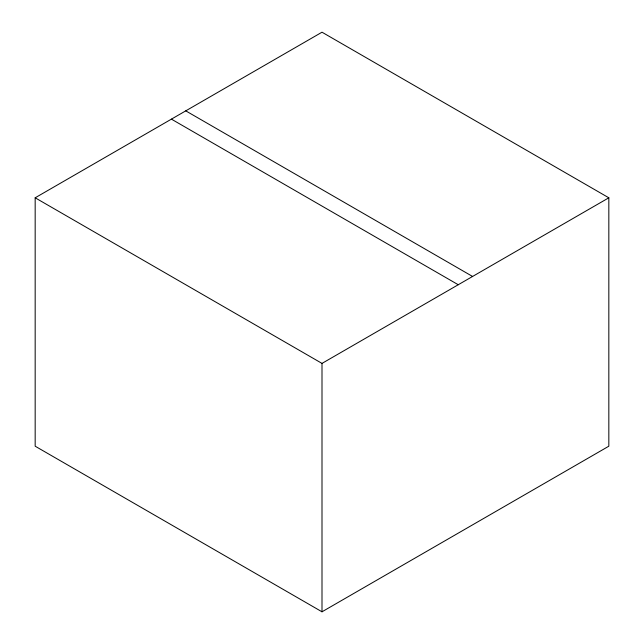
<?xml version="1.0" encoding="UTF-8"?>
<svg xmlns="http://www.w3.org/2000/svg" width="644" height="644" viewBox="0 0 644 644"><rect width="100%" height="100%" fill="white"/><g stroke="black" fill="none" stroke-linecap="round" stroke-linejoin="round"><path stroke-width="0.97" d="M35.17 197.797L322 32.2L608.83 197.797L608.83 446.203L322 611.8L35.17 446.203L35.17 197.797L322 363.401L608.83 197.797M185.754 110.857L472.583 276.461M171.417 119.14L458.246 284.737M322 363.401L322 611.8"/></g></svg>
